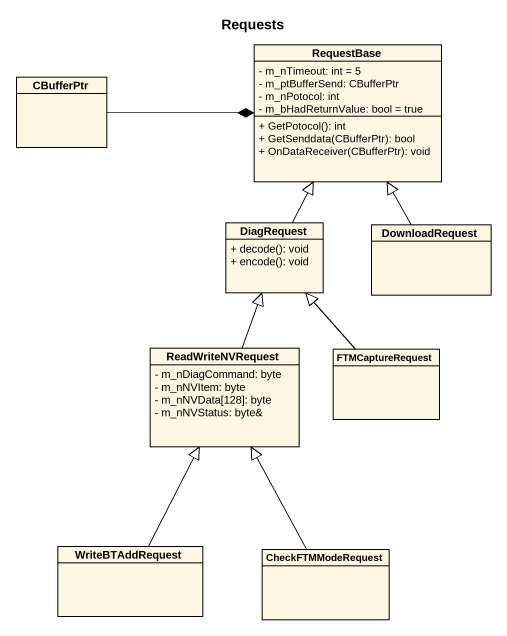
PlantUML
@startuml
title Requests
hide circle
hide empty members
skinparam classAttributeIconSize 0
class CBufferPtr
class RequestBase {
  - m_nTimeout: int = 5
  - m_ptBufferSend: CBufferPtr
  - m_nPotocol: int
  - m_bHadReturnValue: bool = true
  + GetPotocol(): int
  + GetSenddata(CBufferPtr): bool
  + OnDataReceiver(CBufferPtr): void
}
class DiagRequest {
  + decode(): void
  + encode(): void
}
class DownloadRequest
class ReadWriteNVRequest {
  - m_nDiagCommand: byte
  - m_nNVItem: byte
  - m_nNVData[128]: byte
  - m_nNVStatus: byte&
}
class FTMCaptureRequest
class WriteBTAddRequest
class CheckFTMModeRequest
CBufferPtr -right-* RequestBase
DiagRequest -up-|> RequestBase
DownloadRequest -up-|> RequestBase
ReadWriteNVRequest -up-|> DiagRequest
FTMCaptureRequest -up-|> DiagRequest
WriteBTAddRequest -up-|> ReadWriteNVRequest
CheckFTMModeRequest -up-|> ReadWriteNVRequest
@enduml
